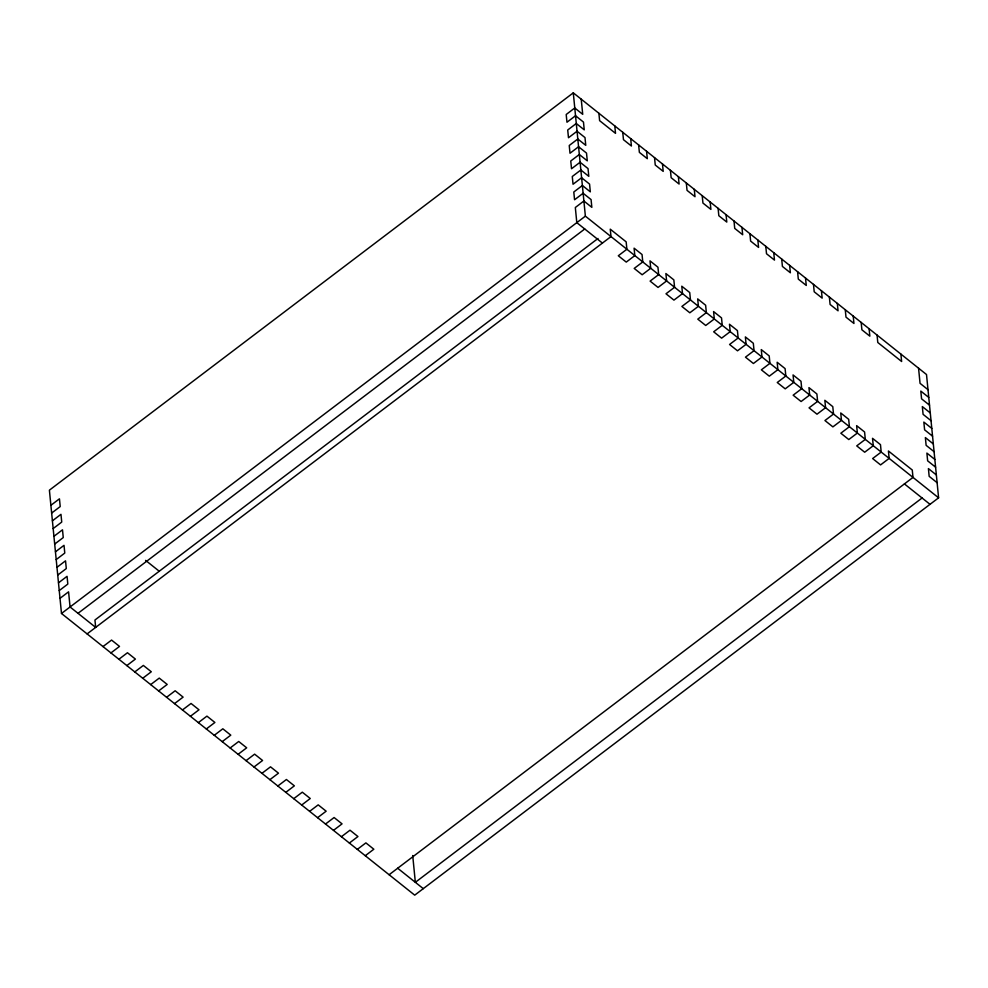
<?xml version="1.0" encoding="UTF-8"?>
<svg xmlns="http://www.w3.org/2000/svg" width="988" height="988" viewBox="0 0 988 988"><rect width="100%" height="100%" fill="white"/><g stroke="black" fill="none" stroke-linecap="round" stroke-linejoin="round"><path stroke-width="1.48" d="M573.287 92.847L49.4 490.172L61.491 613.474L414.713 895.153L938.6 497.829L926.509 374.526L573.287 92.847L585.378 216.15L938.6 497.829M50.882 505.313L59.453 498.817L60.219 506.572L51.648 513.068M52.401 520.824L60.972 514.316L61.738 522.072L53.167 528.568M53.92 536.323L62.503 529.815L63.257 537.571L54.686 544.067M55.452 551.823L64.022 545.327L64.776 553.07L56.205 559.579M56.971 567.322L65.541 560.826L66.295 568.569L57.724 575.078M58.49 582.834L67.061 576.325L67.814 584.081L59.243 590.577M60.009 598.333L68.58 591.824L70.062 606.978L95.675 627.405L94.947 620.007L597.999 238.479M61.491 613.474L585.378 216.15M78.015 613.313L584.748 228.994M87.105 633.901L610.992 236.577L610.263 229.179L626.157 241.85L626.886 249.248L618.303 255.756L626.256 262.092L634.827 255.596L634.098 248.186L642.052 254.534L642.78 261.931L634.197 268.427L642.151 274.763L650.721 268.267L649.993 260.869L657.946 267.205L658.675 274.602L650.104 281.098L658.045 287.446L666.616 280.938L665.887 273.54L673.841 279.876L674.569 287.273L665.998 293.782L673.94 300.117L682.51 293.621L681.782 286.211L689.735 292.559L690.464 299.957L681.893 306.453L689.834 312.788L698.405 306.292L697.689 298.895L705.63 305.23L706.358 312.628L697.787 319.136L705.728 325.472L714.299 318.963L713.583 311.566L721.524 317.901L722.253 325.299L713.682 331.807L721.623 338.143L730.194 331.647L729.477 324.249L737.419 330.585L738.147 337.982L729.576 344.479L737.517 350.814L746.088 344.318L745.372 336.92L753.313 343.256L754.042 350.654L745.471 357.162L753.412 363.498L761.983 356.989L761.266 349.591L769.207 355.927L769.936 363.337L761.365 369.833L769.306 376.169L777.889 369.673L777.161 362.275L785.102 368.61L785.831 376.008L777.26 382.504L785.201 388.852L793.784 382.344L793.055 374.946L800.996 381.282L801.725 388.679L793.154 395.188L801.095 401.523L809.678 395.015L808.95 387.617L816.891 393.965L817.619 401.363L809.049 407.859L817.002 414.194L825.573 407.698L824.844 400.301L832.785 406.636L833.514 414.034L824.943 420.53L832.896 426.878L841.467 420.369L840.739 412.972L848.68 419.307L849.408 426.705L840.837 433.213L848.791 439.549L857.362 433.04L856.633 425.643L864.586 431.991L865.303 439.388L856.732 445.884L864.685 452.22L873.256 445.724L872.528 438.326L880.481 444.662L881.197 452.059L872.626 458.556L880.58 464.903L889.151 458.395L888.422 450.997L912.27 470.016L912.986 477.414L389.111 874.738M102.999 646.572L111.57 640.076L119.511 646.411L110.94 652.92M118.893 659.255L127.464 652.747L135.405 659.082L126.835 665.591M134.788 671.926L143.359 665.43L151.3 671.766L142.729 678.262M150.682 684.598L159.253 678.101L167.194 684.437L158.623 690.945M166.577 697.281L175.148 690.773L183.101 697.12L174.518 703.617M182.471 709.952L191.042 703.456L198.996 709.792L190.412 716.288M198.366 722.636L206.937 716.127L214.89 722.463L206.307 728.971M214.26 735.307L222.831 728.798L230.784 735.146L222.214 741.642M230.155 747.978L238.726 741.482L246.679 747.817L238.108 754.313M246.049 760.661L254.62 754.153L262.573 760.488L254.002 766.997M261.944 773.332L270.514 766.836L278.468 773.172L269.897 779.668M277.838 786.003L286.409 779.507L294.362 785.843L285.791 792.351M293.732 798.687L302.303 792.178L310.257 798.514L301.686 805.022M309.627 811.358L318.198 804.862L326.151 811.197L317.58 817.694M325.521 824.029L334.092 817.533L342.046 823.869L333.475 830.377M341.416 836.713L349.999 830.204L357.94 836.54L349.369 843.048M357.31 849.384L365.893 842.888L373.834 849.223L365.264 855.719M922.076 498.001L415.343 882.321L412.712 855.546M927.991 389.667L920.05 383.332L918.556 368.178M928.757 397.423L920.804 391.087L921.569 398.831L929.51 405.166M930.276 412.922L922.323 406.587L923.088 414.343L931.029 420.678M931.795 428.421L923.842 422.086L924.607 429.842L932.549 436.177M933.314 443.933L925.373 437.585L926.127 445.341L934.08 451.677M934.833 459.432L926.892 453.097L927.646 460.84L935.599 467.176M936.352 474.932L928.411 468.596L929.165 476.34L937.118 482.687M602.408 243.073L576.807 222.658L575.325 207.505L583.896 201.009L591.837 207.344L591.083 199.588L583.13 193.253L574.559 199.761L573.793 192.005L582.377 185.497L590.318 191.845L589.564 184.089L581.611 177.754L573.04 184.25L572.274 176.506L580.845 169.998L588.799 176.333L588.033 168.59L580.092 162.254L571.521 168.75L570.755 160.995L579.326 154.499L587.28 160.834L586.514 153.091L578.573 146.743L570.002 153.251L569.236 145.495L577.807 138.999L585.761 145.335L584.995 137.579L577.054 131.243L568.483 137.752L567.717 129.996L576.288 123.5L584.241 129.836L583.476 122.08L575.535 115.744L566.964 122.24L566.198 114.497L574.769 107.988L582.722 114.324L581.228 99.183M904.415 483.91L930.029 504.337M145.619 560.381L159.241 571.237M397.682 868.23L423.284 888.657M900.895 354.099L901.624 361.497L877.789 342.49L877.06 335.08M869.107 328.745L869.835 336.142L861.894 329.807L861.166 322.409M853.212 316.074L853.941 323.471L845.987 317.136L845.271 309.738M837.318 303.402L838.046 310.8L830.093 304.452L829.377 297.055M821.423 290.719L822.152 298.117L814.198 291.781L813.482 284.383M805.529 278.048L806.257 285.446L798.304 279.11L797.588 271.712M789.634 265.364L790.363 272.774L782.41 266.427L781.693 259.029M773.74 252.693L774.469 260.091L766.515 253.755L765.786 246.358M757.845 240.022L758.574 247.42L750.621 241.084L749.892 233.687M741.951 227.339L742.68 234.736L734.726 228.401L733.998 221.003M726.057 214.668L726.785 222.065L718.832 215.73L718.103 208.332M710.162 201.997L710.891 209.394L702.937 203.059L702.209 195.649M694.268 189.313L694.996 196.711L687.043 190.375L686.314 182.978M678.373 176.642L679.089 184.04L671.148 177.704L670.42 170.307M662.479 163.971L663.195 171.369L655.254 165.033L654.525 157.623M646.584 151.288L647.301 158.685L639.36 152.35L638.631 144.952M630.69 138.616L631.406 146.014L623.465 139.679L622.736 132.281M614.795 125.945L615.512 133.343L599.617 120.66L598.889 113.262"/></g></svg>
